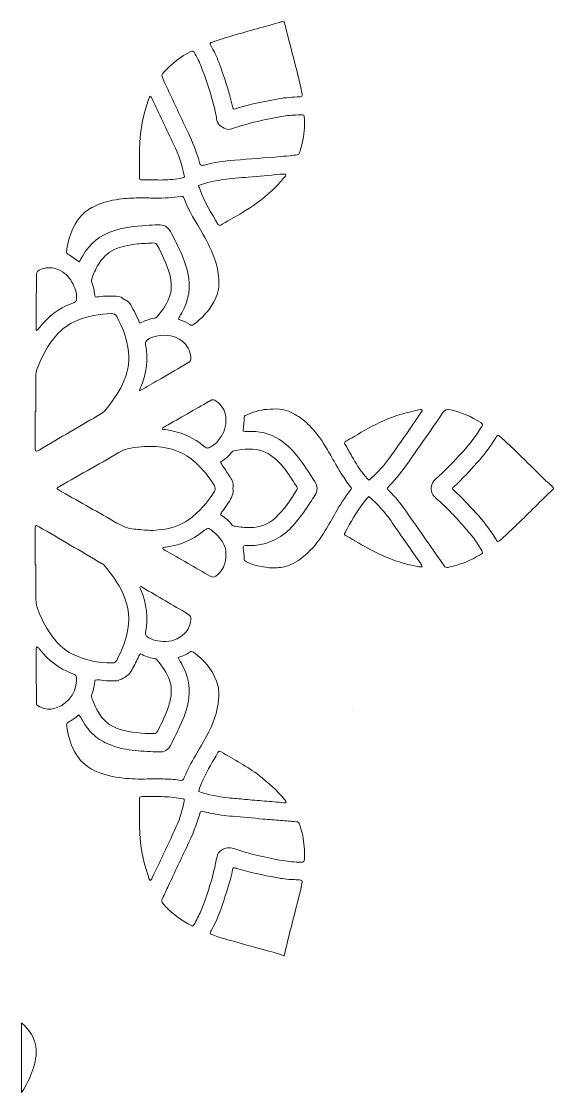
# Model space of a CAD drawing. Extents: x 262 to 2739, y -2945 to -54.
# Drawn here: x 2156 to 2716, y -1647 to -521 of the extents above; entities that cross this region are included whole.
import ezdxf

# ---------------------------------------------------------------- set-up
doc = ezdxf.new("R2010")
doc.units = 0
doc.header["$MEASUREMENT"] = 0
doc.layers.add('Layer 1', color=7, linetype='Continuous')

# ---------------------------------------------------------------- blocks, each defined once
blk = doc.blocks.new('block 2')
at = {"layer": 'Layer 1', "lineweight": 0}
for points, knots in [([(2357, -542.5), (2364, -540.2), (2371.1, -537.9), (2378.2, -535.8), (2395.3, -530.9), (2412.3, -526.2), (2429.4, -521.4), (2429.9, -521.2), (2430.5, -521.1), (2431.1, -521), (2431.9, -520.8), (2432.6, -521.2), (2432.8, -522), (2433.5, -524.6), (2434, -527.2), (2434.7, -529.8), (2438.8, -546), (2443.1, -562.3), (2447.2, -578.6), (2448.7, -584.7), (2450, -590.8), (2451.3, -597), (2451.8, -599.6), (2451.4, -600), (2448.8, -600.1), (2441.3, -600.4), (2433.9, -600.9), (2426.5, -602.2), (2412.3, -604.7), (2398.1, -607.8), (2384.2, -611.8), (2382.9, -612.2), (2381.7, -612.6), (2380.4, -613), (2379.4, -613.1), (2378.9, -612.5), (2378.6, -611.8), (2378.2, -610.9), (2378.1, -610), (2377.9, -609), (2374.2, -593.6), (2369.3, -578.6), (2363.8, -563.7), (2361.5, -557.6), (2358.4, -551.9), (2355.4, -546.2), (2354.2, -543.8), (2354.3, -543.4), (2357, -542.5)], [0, 0, 0, 0, 1, 1, 1, 2, 2, 2, 3, 3, 3, 4, 4, 4, 5, 5, 5, 6, 6, 6, 7, 7, 7, 8, 8, 8, 9, 9, 9, 10, 10, 10, 11, 11, 11, 12, 12, 12, 13, 13, 13, 14, 14, 14, 15, 15, 15, 16, 16, 16, 16]), ([(2306.4, -573.8), (2314.4, -565), (2323.8, -557.9), (2334.4, -552.4), (2336, -551.6), (2336.8, -551.8), (2337.7, -553.3), (2340.8, -558.4), (2343.5, -563.7), (2345.6, -569.2), (2351.9, -585.8), (2357.5, -602.6), (2360.9, -620.1), (2361.1, -621), (2361.4, -621.9), (2361.5, -622.9), (2362, -628.9), (2366.2, -631.7), (2371.2, -633.8), (2373.2, -634.6), (2375.3, -634.5), (2377.4, -633.8), (2381, -632.6), (2384.6, -631.4), (2388.2, -630.3), (2402.5, -626), (2417, -623), (2431.7, -620.4), (2437.5, -619.3), (2443.4, -619.5), (2449.3, -619), (2453.4, -618.6), (2453.7, -619.1), (2453.8, -623.5), (2453.9, -625.4), (2453.8, -627.3), (2453.8, -629.7), (2454, -638.1), (2452.4, -646.7), (2449.8, -655.1), (2447.8, -661.4), (2449, -660.7), (2442.2, -661.6), (2437.6, -662.2), (2433.1, -662.6), (2428.5, -663), (2412.5, -664.3), (2396.5, -665.3), (2380.6, -666.8), (2369.8, -667.8), (2359, -668.9), (2348.4, -671.9), (2347.7, -672.1), (2347, -672.2), (2346.2, -672.3), (2345.3, -672.4), (2344.7, -672), (2344.3, -671.3), (2344, -670.6), (2343.8, -669.9), (2343.6, -669.1), (2340.5, -658.3), (2336.2, -647.9), (2331.4, -637.7), (2322.6, -619.1), (2313.9, -600.4), (2305.2, -581.7), (2303.1, -577.4), (2303.2, -577.4), (2306.4, -573.8)], [0, 0, 0, 0, 1, 1, 1, 2, 2, 2, 3, 3, 3, 4, 4, 4, 5, 5, 5, 6, 6, 6, 7, 7, 7, 8, 8, 8, 9, 9, 9, 10, 10, 10, 11, 11, 11, 12, 12, 12, 13, 13, 13, 14, 14, 14, 15, 15, 15, 16, 16, 16, 17, 17, 17, 18, 18, 18, 19, 19, 19, 20, 20, 20, 21, 21, 21, 22, 22, 22, 23, 23, 23, 23]), ([(2281.8, -636.7), (2283.5, -624), (2286.3, -611.6), (2291.3, -599.5), (2293.2, -600.1), (2293.4, -601.4), (2293.8, -602.4), (2301.4, -618.3), (2308.8, -634.2), (2316.3, -650), (2321.4, -661), (2325.5, -672.3), (2327.7, -684.2), (2326.4, -685.5), (2324.7, -685.7), (2323, -686), (2316.2, -687.1), (2309.4, -687.6), (2302.5, -687.6), (2296, -687.6), (2289.5, -687.6), (2283, -687.5), (2280.8, -687.5), (2280.3, -687), (2280.3, -684.8), (2280.4, -668.7), (2279.5, -652.6), (2281.8, -636.7)], [0, 0, 0, 0, 1, 1, 1, 2, 2, 2, 3, 3, 3, 4, 4, 4, 5, 5, 5, 6, 6, 6, 7, 7, 7, 8, 8, 8, 9, 9, 9, 9]), ([(2433.8, -683.6), (2430.3, -687.4), (2427, -691.4), (2423.4, -695), (2413.9, -704.5), (2403.4, -712.8), (2391.9, -719.7), (2383.8, -724.7), (2375.5, -729.4), (2367.2, -734.2), (2366.7, -734.5), (2366.2, -734.8), (2365.7, -735), (2364.8, -735.5), (2363.9, -735.4), (2363.2, -734.6), (2363.1, -734.4), (2363, -734.2), (2362.9, -734.1), (2356, -722.4), (2348.7, -711), (2344.1, -698.1), (2343.6, -696.7), (2343.1, -695.2), (2342.5, -693.4), (2351.1, -690.1), (2359.5, -688.3), (2368, -687.2), (2376.9, -685.9), (2385.8, -685.2), (2394.8, -684.6), (2405.8, -683.8), (2416.8, -682.6), (2427.8, -681.6), (2429.5, -681.5), (2431.3, -681.5), (2433, -681.4), (2433.5, -681.4), (2434.2, -681.4), (2434.3, -682.1), (2434.3, -682.6), (2434.1, -683.2), (2433.8, -683.6)], [0, 0, 0, 0, 1, 1, 1, 2, 2, 2, 3, 3, 3, 4, 4, 4, 5, 5, 5, 6, 6, 6, 7, 7, 7, 8, 8, 8, 9, 9, 9, 10, 10, 10, 11, 11, 11, 12, 12, 12, 13, 13, 13, 14, 14, 14, 14]), ([(2203.8, -763.1), (2205.3, -749.2), (2209.6, -736.3), (2218.9, -725.4), (2222.5, -721.2), (2227.2, -718.2), (2232.2, -715.7), (2240.6, -711.3), (2249.6, -709.2), (2258.9, -707.7), (2265.7, -706.7), (2272.6, -706.5), (2279.4, -706.5), (2285.4, -706.5), (2291.3, -706.5), (2297.2, -706.6), (2306.2, -706.7), (2315.2, -706.3), (2324, -704.8), (2325.7, -704.5), (2326.6, -705.1), (2327.1, -706.5), (2332.1, -720.1), (2339.8, -732.1), (2347.1, -744.5), (2352.4, -753.6), (2357, -763), (2360.2, -773), (2362.4, -779.8), (2363.6, -786.8), (2363.9, -793.8), (2364.1, -801.6), (2362.3, -809), (2358.5, -815.8), (2353.2, -825.3), (2346.1, -833.1), (2337.3, -839.5), (2335.9, -840.6), (2334.7, -840.8), (2333.2, -839.7), (2330, -837.6), (2326.6, -836), (2322.9, -834.8), (2321.3, -834.3), (2321.1, -833.4), (2322.1, -831.8), (2323, -830.3), (2323.9, -828.8), (2324.8, -827.3), (2332.3, -814.2), (2334.6, -800.3), (2331.2, -785.4), (2329.2, -776.8), (2326.2, -768.6), (2322.4, -760.6), (2319.4, -754.2), (2316.2, -747.9), (2312.9, -741.7), (2310.3, -736.7), (2305.9, -734.4), (2300.2, -734.7), (2295.8, -734.9), (2291.5, -735.1), (2287.1, -735.4), (2275.6, -736.1), (2264.3, -737.4), (2253.3, -740.9), (2239, -745.5), (2228.2, -754.3), (2220.7, -767.2), (2219.5, -769.3), (2218.3, -771.5), (2216.9, -773.8), (2212.9, -770.7), (2209.1, -767.8), (2204.9, -765.6), (2203.9, -765.1), (2203.7, -764.1), (2203.8, -763.1)], [0, 0, 0, 0, 1, 1, 1, 2, 2, 2, 3, 3, 3, 4, 4, 4, 5, 5, 5, 6, 6, 6, 7, 7, 7, 8, 8, 8, 9, 9, 9, 10, 10, 10, 11, 11, 11, 12, 12, 12, 13, 13, 13, 14, 14, 14, 15, 15, 15, 16, 16, 16, 17, 17, 17, 18, 18, 18, 19, 19, 19, 20, 20, 20, 21, 21, 21, 22, 22, 22, 23, 23, 23, 24, 24, 24, 25, 25, 25, 26, 26, 26, 26]), ([(2311.3, -812.2), (2308.3, -819.3), (2303.8, -825.5), (2299, -831.4), (2298.2, -832.3), (2297.2, -832.7), (2296, -832.9), (2290.9, -833.9), (2286, -835.3), (2280.9, -838.2), (2279.2, -834.6), (2277.8, -831.5), (2276.2, -828.4), (2274.6, -825.2), (2272.8, -822.1), (2271.1, -818.9), (2269.8, -816.5), (2267.9, -814.6), (2265.3, -813.6), (2264.6, -813.3), (2263.7, -813.2), (2263.2, -812.6), (2260.4, -809.8), (2256.9, -809.6), (2253.2, -809.6), (2247.3, -809.7), (2241.3, -809.7), (2235.5, -810.6), (2233.9, -810.9), (2233.5, -810.5), (2233.3, -808.8), (2232.8, -804.2), (2232, -799.7), (2230.3, -795.5), (2229.6, -793.8), (2229.9, -792.1), (2230.5, -790.5), (2232.7, -785), (2235, -779.5), (2238.3, -774.6), (2242.9, -767.5), (2249.1, -762.3), (2257.1, -759.4), (2264, -757), (2271.1, -755.7), (2278.3, -754.9), (2284, -754.3), (2289.7, -754.2), (2295.4, -753.8), (2297.1, -753.7), (2298.2, -754.4), (2299, -756), (2304.2, -766), (2309.3, -776), (2312.2, -786.9), (2314.5, -795.5), (2314.6, -803.9), (2311.3, -812.2)], [0, 0, 0, 0, 1, 1, 1, 2, 2, 2, 3, 3, 3, 4, 4, 4, 5, 5, 5, 6, 6, 6, 7, 7, 7, 8, 8, 8, 9, 9, 9, 10, 10, 10, 11, 11, 11, 12, 12, 12, 13, 13, 13, 14, 14, 14, 15, 15, 15, 16, 16, 16, 17, 17, 17, 18, 18, 18, 19, 19, 19, 19]), ([(2172, -789.2), (2172.1, -783.8), (2172.8, -782.9), (2178.1, -781.1), (2183.7, -779.3), (2189.3, -779.4), (2194.8, -781.8), (2201.1, -784.5), (2206.1, -788.8), (2209.4, -794.9), (2212.4, -800.4), (2214.8, -806.2), (2214.1, -812.8), (2213.9, -814.8), (2213.2, -816), (2211.3, -816.6), (2210.4, -817), (2209.6, -817.3), (2208.7, -817.7), (2195.3, -822.7), (2184.5, -831.2), (2175.6, -842.3), (2174.7, -843.4), (2174.1, -845), (2171.9, -845.7), (2171.8, -844.5), (2171.7, -843.7), (2171.7, -843), (2171.8, -825.1), (2171.9, -807.1), (2172, -789.2)], [0, 0, 0, 0, 1, 1, 1, 2, 2, 2, 3, 3, 3, 4, 4, 4, 5, 5, 5, 6, 6, 6, 7, 7, 7, 8, 8, 8, 9, 9, 9, 10, 10, 10, 10]), ([(2171.4, -894.3), (2171.4, -891.4), (2171.8, -888.6), (2172.9, -885.9), (2176.5, -877.1), (2180.2, -868.3), (2185.7, -860.4), (2188, -857.1), (2190.4, -853.9), (2193, -850.9), (2199, -844), (2206.3, -838.9), (2214.7, -835.4), (2226.3, -830.6), (2238.5, -828.8), (2251, -828.1), (2253.5, -828), (2255.2, -828.8), (2256.5, -831.2), (2262.9, -842.8), (2267.4, -855.1), (2268.9, -868.4), (2270.2, -880.3), (2267.6, -891.4), (2262.6, -902.2), (2257.8, -912.5), (2251.1, -921.5), (2244, -930.3), (2243, -931.5), (2241.7, -932.3), (2240.4, -933.1), (2218.6, -945.9), (2196.7, -958.7), (2174.8, -971.6), (2174, -972), (2173.1, -972.5), (2172.2, -972.8), (2171.7, -973), (2171, -972.8), (2170.9, -972.1), (2170.8, -971), (2170.7, -969.9), (2170.7, -968.7), (2170.7, -956.1), (2170.7, -943.5), (2170.7, -930.9), (2170.7, -930.9), (2171.4, -930.9), (2171.4, -930.9), (2171.4, -918.7), (2171.4, -906.5), (2171.4, -894.3)], [0, 0, 0, 0, 1, 1, 1, 2, 2, 2, 3, 3, 3, 4, 4, 4, 5, 5, 5, 6, 6, 6, 7, 7, 7, 8, 8, 8, 9, 9, 9, 10, 10, 10, 11, 11, 11, 12, 12, 12, 13, 13, 13, 14, 14, 14, 15, 15, 15, 16, 16, 16, 17, 17, 17, 17]), ([(2286.8, -860.8), (2286.4, -858.4), (2286.9, -857), (2288.9, -855.6), (2292.1, -853.3), (2295.7, -852.1), (2299.5, -851.5), (2308.7, -850), (2317.3, -851.1), (2325, -856.9), (2330.7, -861.2), (2333.6, -866.9), (2334.4, -873.9), (2334.7, -876.6), (2333.8, -878.4), (2331.3, -879.9), (2321.7, -885.3), (2312.2, -891), (2302.7, -896.6), (2296.4, -900.2), (2290.2, -903.9), (2283.9, -907.5), (2283.1, -908), (2282.3, -908.4), (2280.3, -909.4), (2281.1, -907.2), (2281.4, -906.1), (2281.8, -905.1), (2287.9, -890.8), (2289.5, -876.1), (2286.8, -860.8)], [0, 0, 0, 0, 1, 1, 1, 2, 2, 2, 3, 3, 3, 4, 4, 4, 5, 5, 5, 6, 6, 6, 7, 7, 7, 8, 8, 8, 9, 9, 9, 10, 10, 10, 10]), ([(2353.8, -920.3), (2354.1, -920.1), (2354.5, -920), (2354.8, -919.8), (2357, -918), (2359.1, -918.6), (2361, -920.1), (2366.5, -924.1), (2370.1, -929.3), (2371, -936.1), (2372, -943.8), (2370.6, -950.9), (2366.1, -957.3), (2363.7, -961), (2361.2, -964.6), (2357.3, -967), (2356, -967.8), (2354.7, -968.5), (2353.3, -969.1), (2352, -969.7), (2350.7, -969.6), (2349.5, -968.7), (2347.6, -967.1), (2345.7, -965.6), (2343.7, -964.1), (2334, -957), (2323.1, -952.7), (2311.3, -950.7), (2309, -950.3), (2306.8, -949.9), (2304.2, -949.5), (2305.1, -947.6), (2306.5, -947.2), (2307.6, -946.6), (2323, -937.8), (2338.4, -929.1), (2353.8, -920.3)], [0, 0, 0, 0, 1, 1, 1, 2, 2, 2, 3, 3, 3, 4, 4, 4, 5, 5, 5, 6, 6, 6, 7, 7, 7, 8, 8, 8, 9, 9, 9, 10, 10, 10, 11, 11, 11, 12, 12, 12, 12]), ([(2486.6, -1037.5), (2483, -1043.8), (2479.4, -1050.1), (2475.7, -1056.3), (2470.6, -1064.9), (2464.5, -1072.7), (2457.3, -1079.7), (2452.1, -1084.7), (2446.2, -1089), (2439.5, -1092), (2434.9, -1094), (2430.2, -1095.1), (2425.1, -1095.4), (2413.9, -1096), (2403.2, -1093.7), (2392.9, -1089.2), (2391.1, -1088.4), (2390.1, -1087.4), (2390.3, -1085.3), (2390.7, -1081.6), (2389.8, -1078.1), (2389.4, -1074.5), (2389.2, -1072.7), (2389.7, -1072.2), (2391.6, -1072.1), (2393, -1072), (2394.3, -1072.1), (2395.6, -1072.1), (2412.1, -1072.1), (2426.2, -1066.5), (2438, -1055), (2444.4, -1048.6), (2449.9, -1041.6), (2455, -1034.1), (2458.2, -1029.2), (2461.5, -1024.3), (2464.7, -1019.3), (2467.8, -1014.5), (2468, -1009.6), (2464.8, -1004.8), (2460.1, -997.4), (2455.2, -990.1), (2450.1, -982.9), (2444.8, -975.4), (2438.6, -968.7), (2431.2, -963.1), (2421.5, -955.7), (2410.4, -952.1), (2398.2, -952), (2395.4, -951.9), (2392.5, -952.1), (2389.3, -951.8), (2389.5, -946.5), (2390.7, -942), (2390.4, -937.4), (2390.3, -936.1), (2391.3, -935.3), (2392.4, -934.9), (2399.4, -931.9), (2406.6, -929.3), (2414.3, -928.8), (2418.7, -928.6), (2423, -928.1), (2427.4, -928.6), (2434.1, -929.4), (2440, -931.6), (2445.6, -935.1), (2450.5, -938.1), (2455, -941.6), (2459, -945.8), (2465.4, -952.4), (2471.1, -959.5), (2475.7, -967.5), (2478.8, -972.8), (2481.9, -978.1), (2484.9, -983.4), (2490, -992.5), (2495.4, -1001.5), (2502, -1009.8), (2503.7, -1011.9), (2503.7, -1012), (2502, -1014.1), (2496.1, -1021.4), (2491.2, -1029.3), (2486.6, -1037.5)], [0, 0, 0, 0, 1, 1, 1, 2, 2, 2, 3, 3, 3, 4, 4, 4, 5, 5, 5, 6, 6, 6, 7, 7, 7, 8, 8, 8, 9, 9, 9, 10, 10, 10, 11, 11, 11, 12, 12, 12, 13, 13, 13, 14, 14, 14, 15, 15, 15, 16, 16, 16, 17, 17, 17, 18, 18, 18, 19, 19, 19, 20, 20, 20, 21, 21, 21, 22, 22, 22, 23, 23, 23, 24, 24, 24, 25, 25, 25, 26, 26, 26, 27, 27, 27, 28, 28, 28, 28]), ([(2497.2, -962.4), (2500.1, -960.7), (2503.1, -959), (2506, -957.3), (2516.1, -951.4), (2526.2, -945.6), (2536.8, -940.9), (2549.3, -935.4), (2562.2, -931.6), (2575.6, -929.1), (2576, -929.1), (2576.4, -929.1), (2576.7, -929.1), (2577.4, -929.2), (2577.7, -929.7), (2577.5, -930.3), (2577.3, -930.8), (2577, -931.3), (2576.6, -931.8), (2565, -948.8), (2553.4, -965.8), (2541.2, -982.4), (2535.6, -990.1), (2529, -997), (2521.8, -1003.3), (2519.8, -1002.1), (2518.7, -1000.3), (2517.4, -998.7), (2512.1, -992.3), (2507.7, -985.4), (2503.7, -978.2), (2501.3, -973.9), (2498.8, -969.6), (2496.4, -965.3), (2495.7, -964.1), (2496, -963.1), (2497.2, -962.4)], [0, 0, 0, 0, 1, 1, 1, 2, 2, 2, 3, 3, 3, 4, 4, 4, 5, 5, 5, 6, 6, 6, 7, 7, 7, 8, 8, 8, 9, 9, 9, 10, 10, 10, 11, 11, 11, 12, 12, 12, 12]), ([(2613.2, -1092.9), (2610.5, -1093.8), (2607.7, -1094.3), (2604.9, -1095), (2603, -1095.5), (2601.7, -1094.8), (2600.6, -1093.2), (2594.6, -1084.5), (2588.6, -1076), (2582.6, -1067.4), (2574.9, -1056.4), (2567.3, -1045.4), (2559.6, -1034.5), (2554.5, -1027.3), (2548.9, -1020.6), (2542.7, -1014.3), (2542.1, -1013.6), (2541.5, -1012.9), (2540.9, -1012.2), (2541.2, -1010.8), (2542.2, -1010.1), (2543, -1009.3), (2550.6, -1001.5), (2557.2, -992.9), (2563.4, -983.9), (2575.3, -966.8), (2587.4, -949.9), (2599.1, -932.6), (2601.5, -929.1), (2604, -928.5), (2607.7, -929.4), (2618.9, -932.1), (2629.4, -936.4), (2639.1, -942.7), (2641.3, -944.1), (2641.5, -944.6), (2640.2, -946.8), (2634.5, -956.4), (2627.7, -965.1), (2620.3, -973.3), (2611.1, -983.4), (2601.9, -993.2), (2591.6, -1002.1), (2587.2, -1005.8), (2585.9, -1012), (2588, -1017.2), (2588.4, -1018.2), (2589.1, -1019.2), (2589.9, -1020.1), (2590.6, -1020.9), (2591.5, -1021.7), (2592.3, -1022.5), (2603.8, -1032.1), (2613.7, -1043.2), (2623.6, -1054.3), (2629.4, -1060.7), (2634.4, -1067.7), (2638.9, -1075), (2639.8, -1076.4), (2641, -1077.8), (2640.9, -1079.9), (2632.5, -1085.8), (2623.2, -1090), (2613.2, -1092.9)], [0, 0, 0, 0, 1, 1, 1, 2, 2, 2, 3, 3, 3, 4, 4, 4, 5, 5, 5, 6, 6, 6, 7, 7, 7, 8, 8, 8, 9, 9, 9, 10, 10, 10, 11, 11, 11, 12, 12, 12, 13, 13, 13, 14, 14, 14, 15, 15, 15, 16, 16, 16, 17, 17, 17, 18, 18, 18, 19, 19, 19, 20, 20, 20, 21, 21, 21, 21]), ([(2715.3, -1012.8), (2702.3, -1024.7), (2690.3, -1037.5), (2677.6, -1049.6), (2672.1, -1054.8), (2666.4, -1060), (2660.8, -1065.2), (2659.7, -1066.2), (2658.7, -1067.4), (2657.1, -1067.7), (2655.7, -1066.9), (2655.2, -1065.4), (2654.4, -1064.1), (2648.5, -1054.7), (2641.7, -1046), (2634.2, -1037.8), (2626.6, -1029.7), (2619.4, -1021.4), (2611.1, -1014), (2609.1, -1012.1), (2609.1, -1011.6), (2611.1, -1009.9), (2619.7, -1002.3), (2627.1, -993.6), (2634.9, -985.2), (2642.4, -977), (2649.1, -968.3), (2654.9, -958.8), (2655.5, -957.8), (2656.2, -956.9), (2656.8, -956.1), (2658.2, -956.2), (2659, -957.1), (2659.8, -957.8), (2664.9, -962.4), (2670, -967), (2675, -971.8), (2684, -980.5), (2692.9, -989.4), (2701.9, -998.3), (2705.7, -1002), (2709.6, -1005.6), (2713.5, -1009.3), (2714.3, -1010.1), (2715.4, -1010.7), (2715.7, -1011.9), (2715.6, -1012.2), (2715.5, -1012.6), (2715.3, -1012.8)], [0, 0, 0, 0, 1, 1, 1, 2, 2, 2, 3, 3, 3, 4, 4, 4, 5, 5, 5, 6, 6, 6, 7, 7, 7, 8, 8, 8, 9, 9, 9, 10, 10, 10, 11, 11, 11, 12, 12, 12, 13, 13, 13, 14, 14, 14, 15, 15, 15, 16, 16, 16, 16]), ([(2291.9, -1056.1), (2286.2, -1055.9), (2280.5, -1055.1), (2274.8, -1054.7), (2268.1, -1054.3), (2262.4, -1051.7), (2256.7, -1048.4), (2237.5, -1037.3), (2218.2, -1026.5), (2198.9, -1015.5), (2197.1, -1014.5), (2195.3, -1013.4), (2193.6, -1012.4), (2194, -1010.9), (2195.2, -1010.5), (2196.2, -1009.9), (2218.4, -997.3), (2240.7, -984.7), (2262.9, -971.9), (2266, -970.1), (2269.4, -970), (2272.7, -969.4), (2281.1, -968), (2289.4, -967.6), (2297.9, -968), (2313.7, -968.8), (2327.6, -973.9), (2339.4, -984.8), (2347, -991.8), (2353.5, -999.8), (2358.9, -1008.6), (2360.2, -1010.8), (2360.5, -1012.6), (2359.1, -1014.9), (2352, -1026.6), (2343.3, -1036.9), (2332, -1044.9), (2323.4, -1051), (2313.8, -1054.3), (2303.3, -1055.3), (2299.5, -1055.6), (2295.7, -1056.2), (2291.9, -1056.1)], [0, 0, 0, 0, 1, 1, 1, 2, 2, 2, 3, 3, 3, 4, 4, 4, 5, 5, 5, 6, 6, 6, 7, 7, 7, 8, 8, 8, 9, 9, 9, 10, 10, 10, 11, 11, 11, 12, 12, 12, 13, 13, 13, 14, 14, 14, 14]), ([(2381, -1051.8), (2379.6, -1051.6), (2378.4, -1051.2), (2377.5, -1050.1), (2374.1, -1045.9), (2370.3, -1042.3), (2365.8, -1039.8), (2365.8, -1037.9), (2367, -1037), (2367.7, -1035.9), (2370.9, -1031.2), (2374.3, -1026.6), (2377, -1021.5), (2378.4, -1018.9), (2379.4, -1016.3), (2378.8, -1013.4), (2378.7, -1012.8), (2378.5, -1012.2), (2378.6, -1011.7), (2379.8, -1007.4), (2378.1, -1003.8), (2375.9, -1000.4), (2373.3, -996.4), (2370.7, -992.4), (2368.1, -988.4), (2367.2, -987.1), (2366.4, -985.9), (2365.4, -984.5), (2370, -981.4), (2374.1, -978.1), (2377.4, -973.8), (2378, -973), (2378.8, -972.5), (2379.7, -972.4), (2390.1, -970.4), (2400.5, -969.2), (2410.7, -973), (2415.2, -974.7), (2419.2, -977.3), (2422.8, -980.5), (2427.8, -985), (2432.2, -990), (2436, -995.5), (2439.4, -1000.4), (2442.5, -1005.4), (2445.8, -1010.3), (2446.6, -1011.3), (2446.6, -1012.3), (2445.9, -1013.4), (2439.3, -1023.9), (2432.6, -1034.3), (2423.3, -1042.8), (2415.8, -1049.7), (2407.1, -1053.2), (2396.9, -1053.1), (2391.5, -1053.1), (2386.2, -1052.7), (2381, -1051.8)], [0, 0, 0, 0, 1, 1, 1, 2, 2, 2, 3, 3, 3, 4, 4, 4, 5, 5, 5, 6, 6, 6, 7, 7, 7, 8, 8, 8, 9, 9, 9, 10, 10, 10, 11, 11, 11, 12, 12, 12, 13, 13, 13, 14, 14, 14, 15, 15, 15, 16, 16, 16, 17, 17, 17, 18, 18, 18, 19, 19, 19, 19]), ([(2570.8, -1093.7), (2554.3, -1090.3), (2538.6, -1084.6), (2523.7, -1076.6), (2515, -1071.8), (2506.4, -1066.8), (2497.8, -1061.8), (2495.7, -1060.6), (2495.5, -1060), (2496.6, -1058.2), (2502.5, -1047.8), (2508, -1037.1), (2515.5, -1027.6), (2517.3, -1025.2), (2519.3, -1022.9), (2521.4, -1020.4), (2525.9, -1024), (2529.6, -1027.7), (2533.2, -1031.7), (2538.6, -1037.6), (2543.4, -1044), (2547.9, -1050.6), (2557.2, -1063.9), (2566.4, -1077.3), (2575.7, -1090.6), (2576.4, -1091.7), (2577.6, -1092.6), (2577.4, -1094.4), (2575.2, -1094.6), (2573, -1094.2), (2570.8, -1093.7)], [0, 0, 0, 0, 1, 1, 1, 2, 2, 2, 3, 3, 3, 4, 4, 4, 5, 5, 5, 6, 6, 6, 7, 7, 7, 8, 8, 8, 9, 9, 9, 10, 10, 10, 10]), ([(2171.4, -1092.4), (2171.4, -1092.4), (2170.7, -1092.4), (2170.7, -1092.4), (2170.7, -1080), (2170.7, -1067.5), (2170.7, -1055.1), (2170.7, -1054), (2170.8, -1052.9), (2170.9, -1051.7), (2171, -1051.1), (2171.6, -1050.8), (2172.2, -1051), (2173.1, -1051.3), (2173.9, -1051.8), (2174.8, -1052.2), (2196.7, -1065.1), (2218.6, -1077.9), (2240.5, -1090.8), (2241.8, -1091.5), (2243, -1092.3), (2244, -1093.6), (2251.3, -1102.4), (2258, -1111.7), (2262.9, -1122.2), (2269.4, -1136.2), (2270.8, -1150.7), (2267.1, -1165.7), (2264.7, -1175.3), (2261, -1184.2), (2256.4, -1192.8), (2255.3, -1194.7), (2253.9, -1195.5), (2251.8, -1195.5), (2236.8, -1195.3), (2222.6, -1192.6), (2209.2, -1185.8), (2202.1, -1182.2), (2196.2, -1177), (2191.2, -1170.9), (2184.9, -1163.2), (2180.1, -1154.5), (2176, -1145.4), (2172.7, -1138.1), (2170.9, -1130.8), (2171.3, -1122.8), (2171.7, -1112.6), (2171.4, -1102.5), (2171.4, -1092.4)], [0, 0, 0, 0, 1, 1, 1, 2, 2, 2, 3, 3, 3, 4, 4, 4, 5, 5, 5, 6, 6, 6, 7, 7, 7, 8, 8, 8, 9, 9, 9, 10, 10, 10, 11, 11, 11, 12, 12, 12, 13, 13, 13, 14, 14, 14, 15, 15, 15, 16, 16, 16, 16]), ([(2360.5, -1104.1), (2358.9, -1105.2), (2357.3, -1105.6), (2355.3, -1104.4), (2339.1, -1095.1), (2322.8, -1085.9), (2306.6, -1076.7), (2306.1, -1076.4), (2305.6, -1076.1), (2305.2, -1075.7), (2305, -1075.5), (2304.8, -1075), (2304.9, -1074.7), (2305, -1074.4), (2305.4, -1074.1), (2305.7, -1074), (2306.5, -1073.8), (2307.2, -1073.7), (2308, -1073.6), (2322.5, -1071.8), (2335.5, -1066.4), (2347, -1057.3), (2352, -1053.3), (2352.2, -1053), (2357.3, -1056.9), (2366.1, -1063.6), (2371.2, -1072.4), (2371.3, -1079.7), (2371.3, -1092.4), (2367.7, -1099.1), (2360.5, -1104.1)], [0, 0, 0, 0, 1, 1, 1, 2, 2, 2, 3, 3, 3, 4, 4, 4, 5, 5, 5, 6, 6, 6, 7, 7, 7, 8, 8, 8, 9, 9, 9, 10, 10, 10, 10]), ([(2304.9, -1172.9), (2301.5, -1172.7), (2298.1, -1172.3), (2294.8, -1171.2), (2292.6, -1170.5), (2290.7, -1169.3), (2288.7, -1168.1), (2286.9, -1166.9), (2286.4, -1165.5), (2286.8, -1163.3), (2289.6, -1147.9), (2287.9, -1132.9), (2281.7, -1118.5), (2281.3, -1117.6), (2280.4, -1116.5), (2281.1, -1115.3), (2282.4, -1114.9), (2283.2, -1115.9), (2284.1, -1116.4), (2299.8, -1125.5), (2315.3, -1134.8), (2331, -1143.8), (2333.8, -1145.4), (2334.8, -1147.3), (2334.4, -1150.2), (2333.7, -1155.7), (2331.8, -1160.6), (2327.8, -1164.5), (2321.4, -1170.6), (2313.7, -1173.4), (2304.9, -1172.9)], [0, 0, 0, 0, 1, 1, 1, 2, 2, 2, 3, 3, 3, 4, 4, 4, 5, 5, 5, 6, 6, 6, 7, 7, 7, 8, 8, 8, 9, 9, 9, 10, 10, 10, 10]), ([(2187.7, -1244), (2182.9, -1244.5), (2178.2, -1243.3), (2174, -1240.7), (2172.7, -1240), (2172.1, -1238.9), (2172.1, -1237.4), (2172.1, -1236.5), (2172, -1235.5), (2172, -1234.6), (2171.9, -1217), (2171.8, -1199.4), (2171.7, -1181.8), (2171.7, -1181.1), (2171.7, -1180.3), (2171.7, -1179.5), (2171.8, -1179.2), (2172, -1178.8), (2172.3, -1178.7), (2172.5, -1178.6), (2173.1, -1178.6), (2173.2, -1178.8), (2174, -1179.6), (2174.8, -1180.5), (2175.5, -1181.4), (2184.4, -1192.8), (2195.6, -1201.1), (2209.1, -1206.4), (2214.2, -1208.4), (2214.2, -1208.4), (2214.2, -1213.8), (2214.1, -1228.3), (2202, -1242.3), (2187.7, -1244)], [0, 0, 0, 0, 1, 1, 1, 2, 2, 2, 3, 3, 3, 4, 4, 4, 5, 5, 5, 6, 6, 6, 7, 7, 7, 8, 8, 8, 9, 9, 9, 10, 10, 10, 11, 11, 11, 11]), ([(2361.4, -1214.5), (2363.7, -1220.5), (2364.2, -1226.7), (2363.6, -1233.1), (2362.5, -1247.3), (2357.6, -1260.2), (2350.9, -1272.5), (2347.1, -1279.4), (2343.1, -1286.1), (2339.1, -1292.9), (2334.9, -1300.1), (2330.9, -1307.5), (2327.8, -1315.4), (2326.2, -1319.5), (2325.8, -1319.3), (2321.9, -1318.7), (2316.4, -1317.8), (2310.9, -1317.5), (2305.4, -1317.5), (2299.8, -1317.4), (2294.3, -1317.3), (2288.8, -1317.5), (2280.2, -1317.7), (2271.6, -1317.5), (2263.1, -1316.6), (2252.8, -1315.4), (2242.8, -1313.2), (2233.3, -1308.8), (2224, -1304.4), (2217, -1297.8), (2212.1, -1288.7), (2207.5, -1280.1), (2205, -1271), (2203.9, -1261.5), (2203.7, -1260.1), (2203.6, -1258.8), (2205.2, -1258), (2209.3, -1256), (2212.9, -1253.2), (2216.7, -1250.1), (2218.3, -1251.7), (2219, -1253.7), (2220, -1255.4), (2223.8, -1262.2), (2228.5, -1268.1), (2234.5, -1273), (2239.5, -1277), (2245, -1279.9), (2250.9, -1282.1), (2259, -1285.1), (2267.5, -1286.8), (2276, -1287.6), (2284.4, -1288.4), (2292.8, -1288.7), (2301.1, -1289.1), (2306.4, -1289.3), (2310.4, -1287), (2312.8, -1282.3), (2316.9, -1274.4), (2320.9, -1266.3), (2324.7, -1258.2), (2328.5, -1249.8), (2331.1, -1241.1), (2332.3, -1231.9), (2333.8, -1219.7), (2331.2, -1208.4), (2325.4, -1197.7), (2324.1, -1195.2), (2322.6, -1192.8), (2320.9, -1189.9), (2325.6, -1188), (2329.7, -1186.5), (2333.4, -1184), (2334.6, -1183.2), (2335.8, -1183.3), (2337.1, -1184.2), (2348, -1192), (2356.5, -1201.9), (2361.4, -1214.5)], [0, 0, 0, 0, 1, 1, 1, 2, 2, 2, 3, 3, 3, 4, 4, 4, 5, 5, 5, 6, 6, 6, 7, 7, 7, 8, 8, 8, 9, 9, 9, 10, 10, 10, 11, 11, 11, 12, 12, 12, 13, 13, 13, 14, 14, 14, 15, 15, 15, 16, 16, 16, 17, 17, 17, 18, 18, 18, 19, 19, 19, 20, 20, 20, 21, 21, 21, 22, 22, 22, 23, 23, 23, 24, 24, 24, 25, 25, 25, 26, 26, 26, 26]), ([(2313.1, -1232.7), (2312, -1238), (2310.5, -1243.1), (2308.5, -1248), (2305.8, -1254.6), (2302.6, -1260.8), (2299.4, -1267.1), (2298.5, -1268.8), (2297.6, -1269.8), (2295.5, -1269.8), (2283.4, -1269.6), (2271.5, -1268.7), (2259.9, -1265.3), (2249.4, -1262.2), (2241.7, -1255.8), (2236.5, -1246.3), (2234.2, -1242.1), (2232.3, -1237.8), (2230.5, -1233.4), (2229.9, -1231.7), (2229.6, -1230.1), (2230.3, -1228.4), (2232.2, -1223.7), (2232.9, -1218.8), (2233.5, -1213.5), (2236.9, -1213), (2239.8, -1213.6), (2242.6, -1213.9), (2246.8, -1214.5), (2250.9, -1214.3), (2255.1, -1214.4), (2255.9, -1214.4), (2256.8, -1214.5), (2257.4, -1214.2), (2262.7, -1211.7), (2268.3, -1209.8), (2271.6, -1204.2), (2274.2, -1199.6), (2276.6, -1194.8), (2278.9, -1190), (2279.5, -1188.6), (2279.7, -1187), (2281.3, -1185.9), (2285.9, -1188.1), (2290.6, -1190.1), (2295.7, -1190.7), (2297.1, -1190.8), (2298.2, -1191.5), (2299.1, -1192.6), (2304.2, -1199.1), (2309.2, -1205.6), (2311.9, -1213.5), (2314, -1219.8), (2314.4, -1226.2), (2313.1, -1232.7)], [0, 0, 0, 0, 1, 1, 1, 2, 2, 2, 3, 3, 3, 4, 4, 4, 5, 5, 5, 6, 6, 6, 7, 7, 7, 8, 8, 8, 9, 9, 9, 10, 10, 10, 11, 11, 11, 12, 12, 12, 13, 13, 13, 14, 14, 14, 15, 15, 15, 16, 16, 16, 17, 17, 17, 18, 18, 18, 18]), ([(2504.1, -1245.4), (2504.1, -1245.4), (2504.1, -1245.4), (2504.1, -1245.4), (2504, -1245.4), (2504, -1245.4), (2504, -1245.4), (2503.7, -1245.4), (2503.8, -1245.2), (2504.1, -1245.4)], [0, 0, 0, 0, 1, 1, 1, 2, 2, 2, 3, 3, 3, 3]), ([(2366.1, -1289), (2379.7, -1296.9), (2393.7, -1304.3), (2406.3, -1314), (2415.9, -1321.3), (2424.7, -1329.4), (2432.5, -1338.6), (2433.3, -1339.6), (2434.4, -1340.5), (2434.6, -1342.1), (2434, -1343.1), (2433, -1342.4), (2432.2, -1342.4), (2425.4, -1341.8), (2418.5, -1341.3), (2411.7, -1340.7), (2404.9, -1340.2), (2398.1, -1339.5), (2391.2, -1338.9), (2385.3, -1338.4), (2379.5, -1337.8), (2373.6, -1337.3), (2363.1, -1336.4), (2353, -1334), (2342.6, -1330.7), (2343.8, -1325.6), (2345.7, -1321.4), (2347.6, -1317.3), (2351.9, -1307.7), (2357.6, -1298.9), (2362.8, -1289.8), (2363.9, -1288.1), (2364.3, -1288), (2366.1, -1289)], [0, 0, 0, 0, 1, 1, 1, 2, 2, 2, 3, 3, 3, 4, 4, 4, 5, 5, 5, 6, 6, 6, 7, 7, 7, 8, 8, 8, 9, 9, 9, 10, 10, 10, 11, 11, 11, 11]), ([(2294.2, -1420.6), (2293.6, -1421.9), (2293.4, -1423.6), (2291.6, -1424.1), (2290.4, -1423), (2290.1, -1421.5), (2289.7, -1420.1), (2283.8, -1403.1), (2280.6, -1385.5), (2280.4, -1367.5), (2280.3, -1359.1), (2280.3, -1350.7), (2280.3, -1342.3), (2280.3, -1341), (2280.3, -1339.6), (2280.3, -1338.3), (2280.4, -1337), (2280.9, -1336.2), (2282.3, -1336.1), (2283.1, -1336.1), (2283.9, -1336), (2284.6, -1336), (2291.9, -1336), (2299.1, -1335.9), (2306.4, -1336.1), (2313, -1336.3), (2319.6, -1337.3), (2326.2, -1338.5), (2327.3, -1338.7), (2327.8, -1339.5), (2327.5, -1340.6), (2326.3, -1345.6), (2325.1, -1350.6), (2323.6, -1355.5), (2321.6, -1362.1), (2318.8, -1368.4), (2315.9, -1374.6), (2308.7, -1390), (2301.5, -1405.3), (2294.2, -1420.6)], [0, 0, 0, 0, 1, 1, 1, 2, 2, 2, 3, 3, 3, 4, 4, 4, 5, 5, 5, 6, 6, 6, 7, 7, 7, 8, 8, 8, 9, 9, 9, 10, 10, 10, 11, 11, 11, 12, 12, 12, 13, 13, 13, 13]), ([(2445, -1362.4), (2447, -1362.6), (2448.1, -1363.6), (2448.7, -1365.4), (2451.4, -1373), (2453, -1380.8), (2453.6, -1388.8), (2453.9, -1393), (2453.8, -1397.3), (2453.8, -1401.4), (2453.7, -1404.7), (2453.5, -1404.9), (2450, -1404.9), (2443.5, -1405), (2437, -1404.4), (2430.7, -1403.3), (2413.4, -1400.2), (2396.2, -1396.7), (2379.6, -1390.7), (2374.8, -1389), (2370.7, -1389.6), (2366.7, -1392.4), (2364.1, -1394.1), (2362.5, -1396.2), (2361.9, -1399.2), (2360.8, -1404.1), (2359.8, -1409), (2358.7, -1413.8), (2355.2, -1427.7), (2350.8, -1441.3), (2345.6, -1454.6), (2343.7, -1459.4), (2341.2, -1463.9), (2338.9, -1468.6), (2338.3, -1469.7), (2337.8, -1471), (2336, -1472.1), (2324.2, -1466.4), (2314, -1458.6), (2305.2, -1448.7), (2303.5, -1446.8), (2303.5, -1445.3), (2304.6, -1443.1), (2306.8, -1438.7), (2308.7, -1434.1), (2310.8, -1429.6), (2317.5, -1415.4), (2324.2, -1401.3), (2330.9, -1387.2), (2335.9, -1376.4), (2340.6, -1365.6), (2343.7, -1354.1), (2343.8, -1353.7), (2343.9, -1353.4), (2344.1, -1353), (2344.6, -1351.9), (2345.2, -1351.2), (2346.7, -1351.6), (2349.2, -1352.3), (2351.9, -1352.7), (2354.5, -1353.3), (2362.3, -1355.1), (2370.3, -1356.1), (2378.3, -1356.7), (2388.9, -1357.6), (2399.5, -1358.6), (2410.2, -1359.6), (2416.5, -1360.1), (2422.7, -1360.5), (2429, -1361.1), (2434.3, -1361.5), (2439.7, -1362), (2445, -1362.4)], [0, 0, 0, 0, 1, 1, 1, 2, 2, 2, 3, 3, 3, 4, 4, 4, 5, 5, 5, 6, 6, 6, 7, 7, 7, 8, 8, 8, 9, 9, 9, 10, 10, 10, 11, 11, 11, 12, 12, 12, 13, 13, 13, 14, 14, 14, 15, 15, 15, 16, 16, 16, 17, 17, 17, 18, 18, 18, 19, 19, 19, 20, 20, 20, 21, 21, 21, 22, 22, 22, 23, 23, 23, 24, 24, 24, 24]), ([(2451.2, -1427.4), (2450.7, -1430), (2450.2, -1432.7), (2449.6, -1435.2), (2445.4, -1451.7), (2441.2, -1468.1), (2437, -1484.5), (2435.5, -1490.6), (2434.1, -1496.7), (2432.4, -1503.3), (2416.8, -1498.2), (2401.4, -1494.7), (2386.3, -1490.2), (2376.9, -1487.5), (2367.5, -1485.1), (2358.4, -1481.8), (2357.1, -1481.4), (2356, -1480.8), (2354.8, -1480.4), (2354.4, -1478.7), (2355.4, -1477.7), (2356, -1476.6), (2361.3, -1466.7), (2365.6, -1456.3), (2368.9, -1445.5), (2372.3, -1434.8), (2376, -1424.2), (2378.2, -1413.1), (2378.7, -1410.8), (2379.3, -1410.6), (2381.9, -1411.3), (2382, -1411.3), (2382.2, -1411.4), (2382.4, -1411.5), (2396.1, -1415.7), (2410.1, -1418.6), (2424.1, -1421.2), (2429.9, -1422.3), (2435.7, -1423.2), (2441.7, -1423.2), (2444, -1423.2), (2446.2, -1423.6), (2448.5, -1423.7), (2451.1, -1423.8), (2451.8, -1424.2), (2451.2, -1427.4)], [0, 0, 0, 0, 1, 1, 1, 2, 2, 2, 3, 3, 3, 4, 4, 4, 5, 5, 5, 6, 6, 6, 7, 7, 7, 8, 8, 8, 9, 9, 9, 10, 10, 10, 11, 11, 11, 12, 12, 12, 13, 13, 13, 14, 14, 14, 15, 15, 15, 15]), ([(2171.8, -1602.7), (2172.1, -1606.7), (2171.4, -1610.7), (2170.6, -1614.6), (2167.9, -1626.5), (2163, -1637.4), (2156.2, -1647.3), (2156.2, -1647.3), (2156.2, -1573.8), (2156.2, -1573.8), (2165.3, -1581.2), (2170.9, -1590.7), (2171.8, -1602.7)], [0, 0, 0, 0, 1, 1, 1, 2, 2, 2, 3, 3, 3, 4, 4, 4, 4])]:
    blk.add_open_spline(points, degree=3, knots=knots, dxfattribs=at)

msp = doc.modelspace()

# ---------------------------------------------------------------- block references
at = {"layer": 'Layer 1'}
msp.add_blockref('block 2', (0, 0), dxfattribs=at)

doc.saveas('drawing.dxf')
